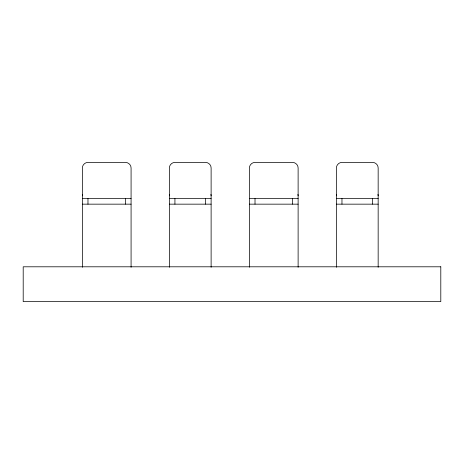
<?xml version="1.0" encoding="UTF-8"?>
<svg xmlns="http://www.w3.org/2000/svg" width="464" height="464" viewBox="0 0 464 464"><rect width="100%" height="100%" fill="white"/><g stroke="black" fill="none" stroke-linecap="round" stroke-linejoin="round"><path stroke-width="0.7" d="M169.36 195.808L169.551 194.37M336.4 195.808L336.591 194.37M82.36 195.808L82.551 194.37M82.36 198.592L131.08 198.592M169.36 198.592L211.12 198.592M249.4 198.592L298.12 198.592M336.4 198.592L378.16 198.592M82.36 204.16L131.08 204.16M169.36 204.16L211.12 204.16M249.4 204.16L298.12 204.16M336.4 204.16L378.16 204.16M297.929 194.37L298.12 195.808M377.969 194.37L378.16 195.808M210.929 194.37L211.12 195.808M378.16 267.281L378.16 167.968C378.177 164.987 375.573 162.383 372.592 162.4L341.968 162.4C338.987 162.383 336.383 164.987 336.4 167.968L336.4 267.281M372.592 198.592L372.592 204.16M341.968 198.592L341.968 204.16M298.12 267.281L298.12 167.968C298.137 164.969 295.493 162.377 292.506 162.4L255.014 162.4C252.027 162.377 249.383 164.969 249.4 167.968L249.4 267.235M292.506 198.592L292.506 204.16M255.014 198.592L255.014 204.16M211.12 267.281L211.12 167.968C211.137 164.987 208.533 162.383 205.552 162.4L174.928 162.4C171.947 162.383 169.343 164.987 169.36 167.968L169.36 267.281M205.552 198.592L205.552 204.16M174.928 198.592L174.928 204.16M131.08 267.281L131.08 167.968C131.097 164.969 128.453 162.377 125.466 162.4L87.974 162.4C84.987 162.377 82.343 164.969 82.36 167.968L82.36 267.281M125.466 198.592L125.466 204.16M87.974 198.592L87.974 204.16M440.8 266.8L23.2 266.8L23.2 301.6L440.8 301.6L440.8 266.8"/></g></svg>
